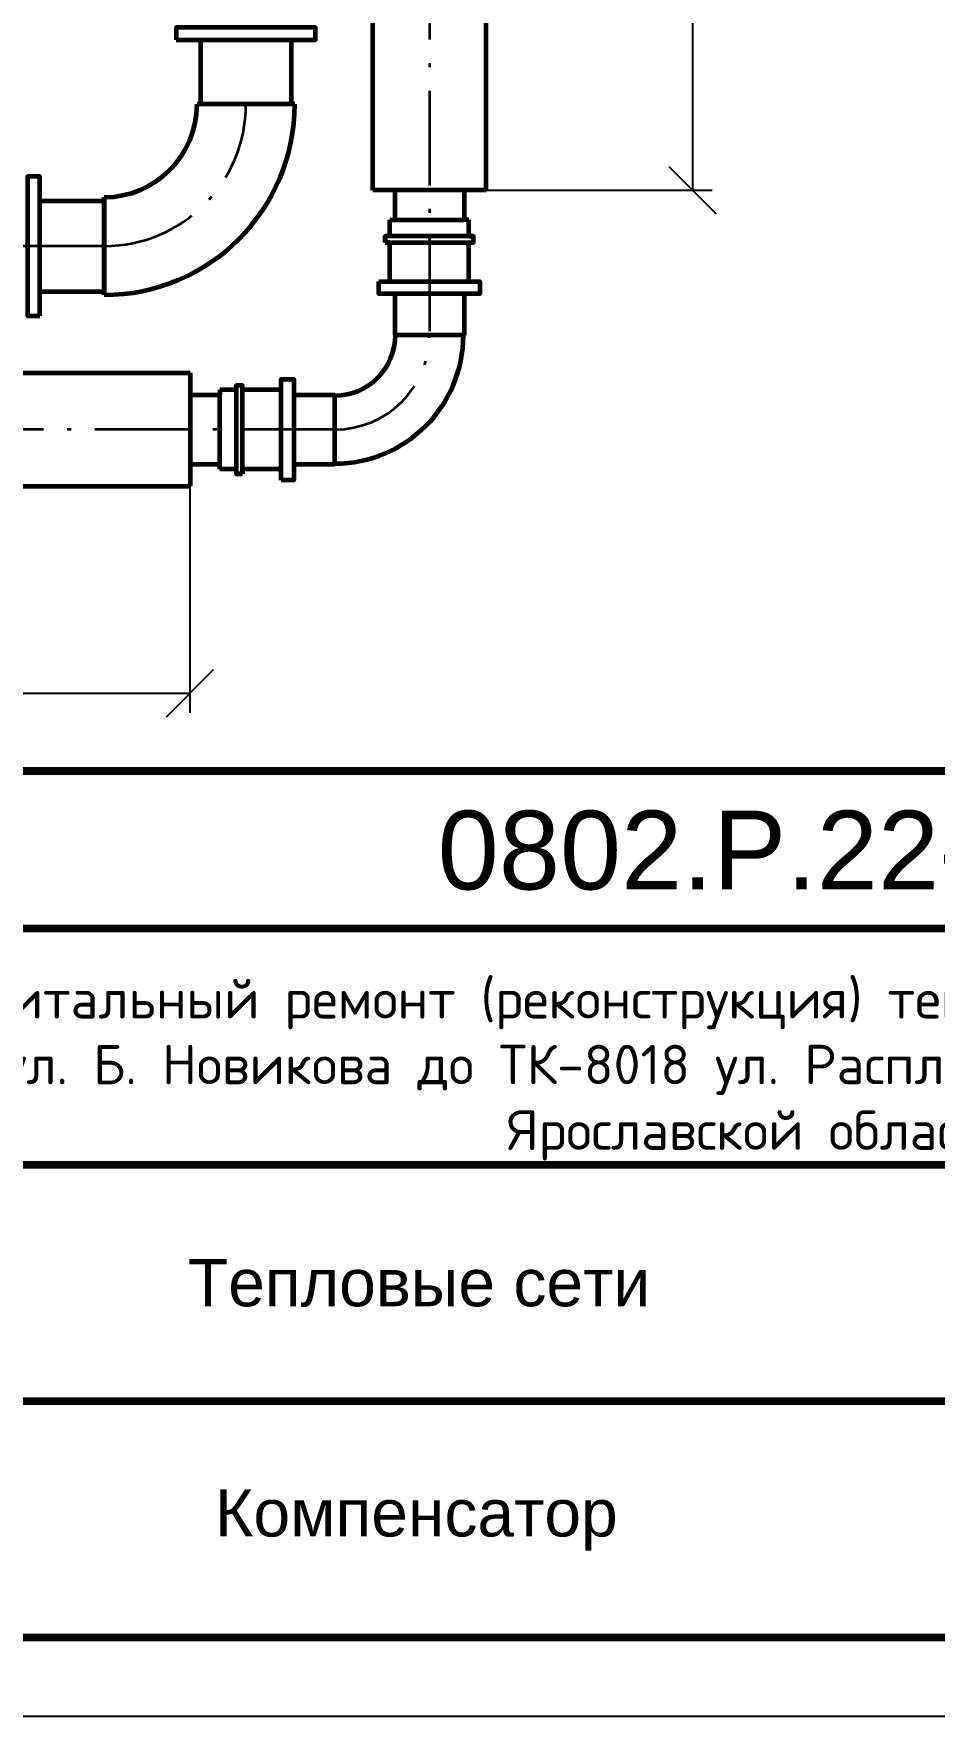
# Model space of a CAD drawing. Header units: millimetres. Extents: x 1990 to 7549, y 397 to 3825.
# Drawn here: x 5077.8 to 5135, y 1174.4 to 1281.1 of the extents above; entities that cross this region are included whole.
import ezdxf
from ezdxf.enums import TextEntityAlignment as Align

# ---------------------------------------------------------------- set-up
doc = ezdxf.new("R2010")
doc.units = ezdxf.units.MM
doc.linetypes.add('ACAD_ISO10W100', pattern=[18.5, 12, -3, 0.5, -3])
doc.layers.add('Объекты проект.', color=1, linetype='Continuous', lineweight=80)
doc.layers.add('Размеры на чертеже', color=250, linetype='Continuous', lineweight=25)
doc.styles.add('-ISOCPEUR-', font='isocpeur.TTF')
doc.styles.add('GOST', font='gost.shx', dxfattribs={"oblique": 15})
doc.styles.get("Standard").update_dxf_attribs({"font": 'arial.ttf'})
doc.dimstyles.new('Копия М 1 к 25', dxfattribs={"dimtxt": 3.5, "dimasz": 3, "dimexe": 1.25, "dimexo": 0, "dimgap": 1, "dimtad": 1, "dimdec": 0, "dimlfac": 25, "dimzin": 0, "dimdsep": 46, "dimtxsty": 'GOST', "dimblk": 'OBLIQUE', "dimcen": 5, "dimclrd": 256, "dimclre": 256, "dimclrt": 256, "dimazin": 2, "dimtfac": 1, "dimtdec": 0, "dimtmove": 0, "dimatfit": 3, "dimldrblk": 'NONE', "dimfxl": 1.25, "dimtolj": 1, "dimtzin": 0, "dimlwd": -1, "dimlwe": -1, "dimarcsym": 2})

# ---------------------------------------------------------------- blocks, each defined once
blk = doc.blocks.new('*U369')
blk.add_lwpolyline([(0, 0), (420, 0), (420, -297), (0, -297)], close=True)
at = {"const_width": 0.5}
blk.add_lwpolyline([(20, -5), (415, -5), (415, -292), (20, -292)], close=True, dxfattribs=at)
for points in [[(230, -292), (230, -237), (415, -237)], [(295, -247), (415, -247)], [(230, -262), (415, -262)], [(295, -277), (415, -277)]]:
    blk.add_lwpolyline(points, dxfattribs=at)
at = {"insert": (353.34, -255.97), "char_height": 2.5, "width": 124.3112, "attachment_point": 5, "style": '-ISOCPEUR-'}
blk.add_mtext('\\pi3.21545;{\\C7;«Капитальный ремонт (реконструкция) тепловых сетей от УП у ж/д №26 по ул. Б. Новикова до ТК-8018 ул. Расплетина, д 7 в ГО г. Рыбинск Ярославской области».}', dxfattribs=at)
blk.add_attdef('РАЗРАБОТАЛ', text='', height=2.5).set_placement((250.5, -264.22), align=Align.MIDDLE_LEFT)
at = {"flags": 8}
for tag, height, p in [('ДАТА', 2.5, (290.07, -264.4)), ('ЛИСТ', 3, (386.39, -271.92)), ('ЛИСТОВ', 3, (403.89, -271.92))]:
    blk.add_attdef(tag, text='', height=height, dxfattribs=at).set_placement(p, align=Align.MIDDLE_CENTER)
for tag, p in [('ТЕПЛОВЫЕ_СЕТИ_001', (315.41, -270.98)), ('ИМЯ_ЧЕРТЕЖА_001', (317.51, -285.58))]:
    blk.add_attdef(tag, p, '', height=3, dxfattribs=at)
blk.add_attdef('ПРОВЕРИЛ', (250.75, -270.73), '', height=2.5)
at = {"style": '-ISOCPEUR-', "flags": 8}
blk.add_attdef('ФОРМАТ', text='', height=3, dxfattribs=at).set_placement((380.97, -294.75), align=Align.MIDDLE_CENTER)
blk = doc.blocks.new('_Oblique')
at = {"color": 0, "linetype": 'ByBlock', "lineweight": -2}
blk.add_line((-0.5, -0.5), (0.5, 0.5), dxfattribs=at)
blk = doc.blocks.new('*D246')
at = {"transparency": 16777216}
for p, q in [((4893.75, 1252.42), (4893.75, 1238.04)), ((5087.7, 1252.42), (5087.7, 1238.04)), ((4893.75, 1239.29), (5087.7, 1239.29))]:
    blk.add_line(p, q, dxfattribs=at)
at = {"layer": 'Defpoints', "color": 0, "lineweight": 35, "transparency": 16777216}
for p in [(4893.75, 1252.42), (5087.7, 1252.42), (5087.7, 1239.29)]:
    blk.add_point(p, dxfattribs=at)
at = {"transparency": 16777216, "xscale": 3, "yscale": 3, "zscale": 3, "rotation": 180}
blk.add_blockref('_Oblique', (4893.75, 1239.29), dxfattribs=at)
at = {"transparency": 16777216, "xscale": 3, "yscale": 3, "zscale": 3}
blk.add_blockref('_Oblique', (5087.7, 1239.29), dxfattribs=at)
at = {"lineweight": 35, "transparency": 16777216, "insert": (4990.73, 1242.04), "char_height": 3.5, "attachment_point": 5, "style": '-ISOCPEUR-'}
blk.add_mtext('\\A1;4850', dxfattribs=at)
blk = doc.blocks.new('_None')
blk = doc.blocks.new('*D251')
at = {"transparency": 16777216}
for p, q in [((5106.5, 1360.82), (5120.85, 1360.82)), ((5119.6, 1360.82), (5119.6, 1271.22)), ((5106.5, 1271.22), (5120.85, 1271.22))]:
    blk.add_line(p, q, dxfattribs=at)
at = {"layer": 'Defpoints', "color": 0, "lineweight": 35, "transparency": 16777216}
for p in [(5106.5, 1360.82), (5106.5, 1271.22), (5119.6, 1271.22)]:
    blk.add_point(p, dxfattribs=at)
at = {"transparency": 16777216, "xscale": 3, "yscale": 3, "zscale": 3}
for p, rotation in [((5119.6, 1360.82), 90), ((5119.6, 1271.22), 270)]:
    blk.add_blockref('_Oblique', p, dxfattribs=dict(at, rotation=rotation))
at = {"lineweight": 35, "transparency": 16777216, "insert": (5116.85, 1316.02), "char_height": 3.5, "attachment_point": 5, "rotation": 90, "style": '-ISOCPEUR-'}
blk.add_mtext('\\A1;2240', dxfattribs=at)

msp = doc.modelspace()

# ---------------------------------------------------------------- linework, layer by layer
at = {"color": 3, "linetype": 'ACAD_ISO10W100', "lineweight": 35, "ltscale": 0.5}
for p, q in [((5102.901, 1370.02), (5102.901, 1262.02)), ((5082.253, 1267.668), (4990.727, 1267.668)), ((5096.901, 1256.02), (4990.727, 1256.02))]:
    msp.add_line(p, q, dxfattribs=at)
for centre, radius in [((5082.253, 1276.668), 9), ((5096.901, 1262.02), 6)]:
    msp.add_arc(centre, radius, 270, 0, dxfattribs=at)
at = {"layer": 'Объекты проект.', "color": 6, "lineweight": 60, "true_color": 0xff00ff}
for p, q in [((5099.301, 1271.22), (5099.301, 1360.82)), ((5106.501, 1271.22), (5106.501, 1360.82)), ((5106.501, 1271.22), (5099.301, 1271.22)), ((5100.701, 1271.22), (5100.701, 1269.326)), ((5105.101, 1271.22), (5105.101, 1269.326)), ((5100.388, 1268.294), (5100.388, 1269.326)), ((5100.388, 1269.326), (5100.701, 1269.326)), ((5100.701, 1269.326), (5105.101, 1269.326)), ((5105.414, 1269.326), (5105.101, 1269.326)), ((5105.414, 1268.294), (5105.414, 1269.326)), ((5100.094, 1267.894), (5100.094, 1268.294)), ((5100.388, 1268.294), (5100.094, 1268.294)), ((5100.388, 1267.894), (5100.094, 1267.894)), ((5100.388, 1265.426), (5100.388, 1267.894)), ((5105.414, 1268.294), (5105.708, 1268.294)), ((5105.414, 1265.426), (5105.414, 1267.894)), ((5105.414, 1267.894), (5105.708, 1267.894)), ((5105.708, 1267.894), (5105.708, 1268.294)), ((5100.701, 1264.626), (5100.701, 1262.02)), ((5105.101, 1264.626), (5105.101, 1262.02)), ((5105.061, 1262.02), (5100.741, 1262.02)), ((4990.727, 1259.62), (5087.701, 1259.62)), ((5087.701, 1259.62), (5087.701, 1252.42)), ((5087.701, 1259.62), (5087.701, 1252.42)), ((5087.701, 1258.22), (5089.596, 1258.22)), ((5090.628, 1258.533), (5089.596, 1258.533)), ((5089.596, 1258.533), (5089.596, 1258.22)), ((5089.596, 1253.82), (5089.596, 1258.22)), ((5091.028, 1258.827), (5090.628, 1258.827)), ((5090.628, 1258.533), (5090.628, 1258.827)), ((5091.028, 1258.533), (5091.028, 1258.827)), ((5093.495, 1258.533), (5091.028, 1258.533)), ((5094.295, 1258.22), (5096.901, 1258.22)), ((5096.901, 1253.86), (5096.901, 1258.18)), ((5087.701, 1253.82), (5089.596, 1253.82)), ((5089.596, 1253.507), (5089.596, 1253.82)), ((5094.295, 1253.82), (5096.901, 1253.82)), ((5090.628, 1253.507), (5089.596, 1253.507)), ((5090.628, 1253.507), (5090.628, 1253.213)), ((5091.028, 1253.213), (5090.628, 1253.213)), ((5093.495, 1253.507), (5091.028, 1253.507)), ((5091.028, 1253.507), (5091.028, 1253.213)), ((4990.727, 1252.42), (5087.701, 1252.42))]:
    msp.add_line(p, q, dxfattribs=at)
at = {"layer": 'Объекты проект.', "color": 4, "lineweight": 60}
for p, q in [((5088.373, 1280.748), (5088.373, 1276.668)), ((5094.132, 1280.748), (5094.132, 1276.668)), ((5094.353, 1276.668), (5088.153, 1276.668)), ((5078.173, 1270.547), (5082.253, 1270.547)), ((5082.253, 1264.568), (5082.253, 1270.768)), ((5082.253, 1270.768), (5082.253, 1264.568)), ((5078.173, 1264.788), (5082.253, 1264.788))]:
    msp.add_line(p, q, dxfattribs=at)
for points in [[(5086.833, 1280.748), (5095.672, 1280.748), (5095.672, 1281.548), (5086.833, 1281.548)], [(5078.173, 1263.248), (5078.173, 1272.087), (5077.373, 1272.087), (5077.373, 1263.248)]]:
    msp.add_lwpolyline(points, close=True, dxfattribs=at)
at = {"layer": 'Объекты проект.', "color": 6, "lineweight": 60, "true_color": 0xff00ff}
for points in [[(5100.094, 1267.894), (5105.708, 1267.894), (5105.708, 1268.294), (5100.094, 1268.294)], [(5099.7, 1265.426), (5106.102, 1265.426), (5106.102, 1264.626), (5099.7, 1264.626)], [(5093.495, 1252.819), (5093.495, 1259.221), (5094.295, 1259.221), (5094.295, 1252.819)], [(5091.028, 1253.213), (5091.028, 1258.827), (5090.628, 1258.827), (5090.628, 1253.213)]]:
    msp.add_lwpolyline(points, close=True, dxfattribs=at)
at = {"layer": 'Объекты проект.', "color": 4, "lineweight": 60}
for radius in [5.9, 12.1]:
    msp.add_arc((5082.253, 1276.668), radius, 270, 0, dxfattribs=at)
at = {"layer": 'Объекты проект.', "color": 6, "lineweight": 60, "true_color": 0xff00ff}
for radius in [3.84, 8.16]:
    msp.add_arc((5096.901, 1262.02), radius, 270, 0, dxfattribs=at)

# ---------------------------------------------------------------- block references
at = {"layer": 'Размеры на чертеже', "lineweight": 90}
ref = msp.add_blockref('*U369', (4772.155, 1471.353), dxfattribs=at)
ref.add_attrib('ИМЯ_ЧЕРТЕЖА_001', 'Компенсатор', (5089.287, 1185.768), dxfattribs={"layer": '0', "height": 3, "flags": 8})
ref.add_attrib('ТЕПЛОВЫЕ_СЕТИ_001', 'Тепловые сети', (5087.567, 1200.377), dxfattribs={"layer": '0', "height": 3, "flags": 8})

# ---------------------------------------------------------------- texts
at = {"insert": (5103.424, 1231.832), "char_height": 5, "width": 38.55785, "attachment_point": 1}
msp.add_mtext('0802.Р.22-ТС.4', dxfattribs=at)

# ---------------------------------------------------------------- dimensions: what is measured, and where the dimension line sits
at = {"color": 18, "lineweight": 35, "true_color": 0x000000}
dim = msp.add_linear_dim(base=(5119.601, 1271.22), p1=(5106.501, 1360.82), p2=(5106.501, 1271.22), angle=90, dimstyle='Копия М 1 к 25', override={"dimtxsty": '-ISOCPEUR-'}, dxfattribs=at)
dim.commit()
dim.dimension.update_dxf_attribs({"geometry": '*D251', "text_midpoint": (5116.851, 1316.02)})
dim = msp.add_linear_dim(base=(5087.701, 1239.295), p1=(4893.753, 1252.42), p2=(5087.701, 1252.42), text='4850', dimstyle='Копия М 1 к 25', override={"dimtxsty": '-ISOCPEUR-'}, dxfattribs=at)
dim.commit()
dim.dimension.update_dxf_attribs({"geometry": '*D246', "text_midpoint": (4990.727, 1242.045)})

doc.saveas('drawing.dxf')
